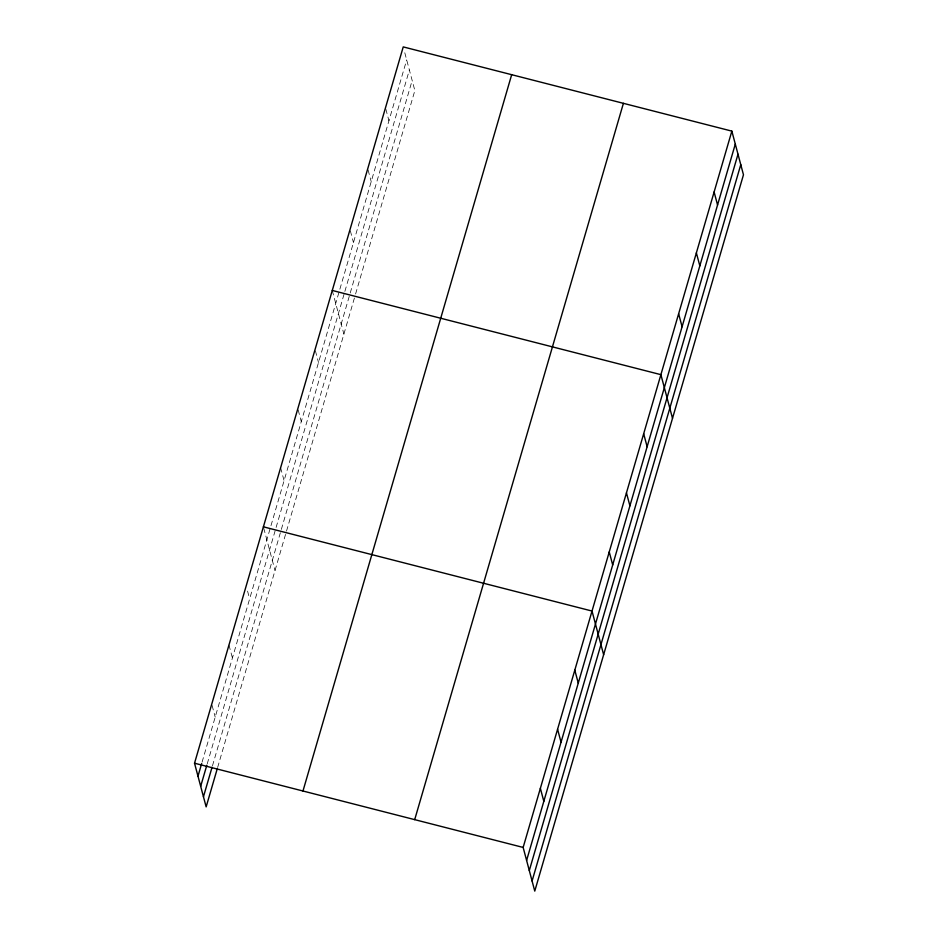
<?xml version="1.0" encoding="UTF-8"?>
<svg xmlns="http://www.w3.org/2000/svg" width="938" height="938" viewBox="0 0 938 938"><rect width="100%" height="100%" fill="white"/><g stroke="black" fill="none" stroke-linecap="round" stroke-linejoin="round"><path stroke-width="0.7" stroke-dasharray="4.69 3.52" d="M202.08 762.125L406.682 59.88M207.239 763.813L275.702 528.833M276.112 527.426L344.469 292.797M344.867 291.413L409.378 70.01M212.469 765.807L280.931 530.826M281.341 529.419L412.157 80.445M217.628 767.483L286.09 532.514M286.5 531.107L355.185 295.364M355.584 293.981L414.854 90.564L404.606 52.094M385.835 109.089L388.942 120.768M368.095 169.977L371.202 181.655M350.355 230.854L353.462 242.543M332.275 290.452L343.894 334.116M315.403 350.847L318.51 362.525M298.178 409.941L301.286 421.619M280.614 467.734L284.073 480.713M263.742 528.129L275.022 570.503M247.562 591.116L249.637 598.901M228.966 645.027L232.425 658.007M212.094 705.423L215.201 717.101"/><path stroke-width="1.41" d="M217.217 768.89L206.149 806.879L194.529 763.215L403.234 46.9L731.851 131.121L743.471 174.785L534.766 891.1L523.146 847.436L731.851 131.121M197.988 776.195L201.67 763.532M200.673 786.325L206.829 765.22M203.452 796.761L212.058 767.214M302.974 791.004L511.679 74.688M414.702 819.636L623.407 103.321M526.605 860.416L735.298 144.089M529.302 870.534L737.995 154.219M532.081 880.97L740.774 164.654M332.275 290.452L660.891 374.661L672.511 418.336M263.402 526.828L592.019 611.048L603.638 654.712M194.529 763.215L523.146 847.436M714.111 191.997L717.558 204.976M696.371 252.885L699.83 265.864M678.631 313.773L682.09 326.752M643.679 433.755L647.126 446.734M626.455 492.86L629.914 505.828M609.243 551.954L612.69 564.934M574.806 670.142L578.254 683.122M557.582 729.236L561.041 742.216M540.37 788.342L543.817 801.31"/></g></svg>
